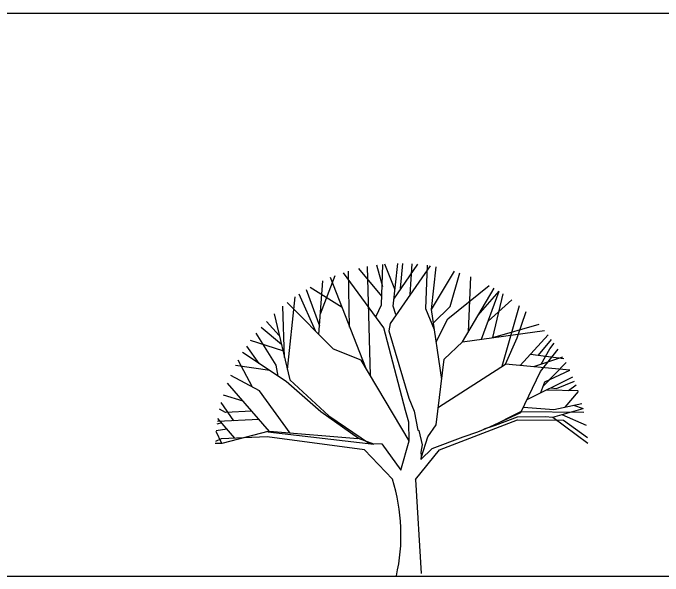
# Model space of a CAD drawing. Header units: millimetres. Extents: x -10794 to 121495, y 177957 to 264658.
# Drawn here: x 8395 to 26316, y 231362 to 246877 of the extents above; entities that cross this region are included whole.
import ezdxf

# ---------------------------------------------------------------- set-up
doc = ezdxf.new("R2010")
doc.units = ezdxf.units.MM
doc.layers.add('www.cad-blocks.net', color=7, linetype='Continuous')

# ---------------------------------------------------------------- blocks, each defined once
blk = doc.blocks.new('A$C3B910CF8')
for p, q in [((4903, 7440), (5033, 8612)), ((5111, 7927), (5168, 8613)), ((5371, 7756), (5425, 8604)), ((4592, 7709), (3955, 8476)), ((4281, 5524), (4199, 8527)), ((4616, 7972), (4451, 8567)), ((4584, 7475), (4623, 8587)), ((4954, 7904), (4673, 8592)), ((5922, 8552), (4819, 6960)), ((4923, 7626), (5584, 8593)), ((5803, 7361), (5847, 8563)), ((5962, 7343), (6092, 8523)), ((2898, 7223), (3309, 8278)), ((4647, 6842), (3536, 8358)), ((3700, 6856), (3669, 8400)), ((5962, 7343), (6595, 8400)), ((6479, 7428), (6739, 8355)), ((6979, 6733), (7043, 8244)), ((2858, 6657), (2962, 8131)), ((4155, 5735), (3180, 8227)), ((2508, 7891), (2875, 6897)), ((3495, 7397), (2618, 7955)), ((6408, 7085), (7549, 8009)), ((6812, 6452), (7691, 7931)), ((2762, 6753), (2313, 7769)), ((7252, 7191), (7831, 7847)), ((7339, 6526), (7825, 7851)), ((7652, 6570), (7939, 7779)), ((3261, 6251), (1985, 7535)), ((1990, 5692), (2202, 7694)), ((7520, 7019), (8178, 7613)), ((1909, 6025), (1862, 7436)), ((4432, 7157), (4584, 7475)), ((4978, 7211), (4903, 7440)), ((6044, 6781), (5803, 7361)), ((6015, 6978), (6479, 7428)), ((7914, 5785), (8383, 7454)), ((1620, 7223), (2058, 5408)), ((6242, 5415), (5962, 7343)), ((8324, 6568), (8571, 7293)), ((1765, 6625), (1409, 7013)), ((6091, 6453), (6408, 7085)), ((1824, 6380), (1261, 6851)), ((5241, 4558), (4647, 6842)), ((4819, 6960), (4787, 6755)), ((7652, 6570), (8926, 6940)), ((1677, 5808), (1131, 6696)), ((4787, 6755), (5338, 4904)), ((6812, 6452), (9075, 6770)), ((8408, 5804), (9174, 6648)), ((1866, 6205), (973, 6488)), ((6308, 5976), (6812, 6452)), ((8002, 5841), (8324, 6568)), ((8907, 6083), (9270, 6522)), ((1213, 5855), (866, 6335)), ((9220, 6265), (9347, 6414)), ((1958, 5364), (753, 6158)), ((4026, 5952), (3261, 6251)), ((8686, 6110), (9608, 5998)), ((8968, 5634), (9454, 6254)), ((8989, 5838), (9220, 6265)), ((1029, 5206), (631, 5948)), ((5350, 3727), (4026, 5952)), ((6094, 4167), (6308, 5976)), ((8785, 5769), (9584, 6040)), ((1508, 5660), (555, 5804)), ((1733, 5510), (1677, 5808)), ((6151, 4651), (8002, 5841)), ((9775, 5677), (8002, 5841)), ((9049, 5243), (9673, 5880)), ((8423, 4503), (8968, 5634)), ((9090, 5352), (9775, 5677)), ((1222, 5102), (426, 5530)), ((2058, 5408), (3128, 4415)), ((8598, 4866), (9858, 5492)), ((1491, 3984), (337, 5313)), ((2907, 4528), (1958, 5364)), ((8980, 5056), (9090, 5352)), ((9408, 5169), (9907, 5373)), ((9739, 5116), (9947, 5270)), ((2069, 3936), (1222, 5102)), ((9133, 5132), (10003, 5110)), ((9248, 5187), (9408, 5169)), ((9643, 4653), (10013, 5081)), ((768, 4817), (224, 4985)), ((5338, 4904), (5479, 4543)), ((515, 4277), (166, 4783)), ((9334, 4589), (10109, 4753)), ((9873, 4710), (10141, 4618)), ((284, 4504), (120, 4594)), ((1006, 4542), (284, 4504)), ((3952, 3786), (2907, 4528)), ((5338, 4243), (5241, 4558)), ((5479, 4543), (5584, 4015)), ((7565, 4105), (8420, 4532)), ((7570, 4107), (8423, 4503)), ((8420, 4532), (10164, 4515)), ((8498, 4657), (9334, 4589)), ((9302, 4380), (10142, 4617)), ((1209, 4309), (57, 4256)), ((540, 3794), (71, 4345)), ((3128, 4415), (4255, 3648)), ((7723, 4156), (8330, 4384)), ((8330, 4384), (9091, 4392)), ((9091, 4392), (9302, 4380)), ((9302, 4380), (10267, 3662)), ((9553, 4450), (10225, 4157)), ((180, 4224), (46, 4183)), ((5350, 3727), (5338, 4243)), ((5864, 3837), (6094, 4167)), ((6186, 3476), (8330, 4300)), ((7417, 4058), (7723, 4156)), ((8330, 4300), (9604, 4290)), ((9604, 4290), (10259, 3815)), ((184, 3652), (22, 3984)), ((322, 4050), (24, 4000)), ((1488, 3987), (184, 3652)), ((1449, 3977), (4367, 3635)), ((3926, 3784), (1491, 3984)), ((5584, 4015), (5610, 4013)), ((5610, 4013), (5702, 3619)), ((6836, 3832), (7242, 3973)), ((7242, 3973), (7570, 4107)), ((165, 3777), (2, 3706)), ((1432, 3835), (165, 3777)), ((4118, 3474), (1432, 3835)), ((4367, 3635), (3952, 3786)), ((5683, 3280), (5864, 3837)), ((5975, 3511), (6836, 3832)), ((184, 3652), (0, 3651)), ((4255, 3648), (4596, 3644)), ((4596, 3644), (5114, 2921)), ((5114, 2921), (5350, 3727)), ((5702, 3619), (5670, 3413)), ((4887, 2667), (4118, 3474)), ((5524, 2662), (6186, 3476)), ((5663, 3211), (5975, 3511)), ((5670, 3413), (5679, 3313)), ((5679, 3313), (5663, 3211)), ((5524, 2662), (5675, 68))]:
    blk.add_line(p, q)
blk.add_arc((-36, 1137), 5156, 347.2613, 17.2673)
blk = doc.blocks.new('FORMAT')
at = {"layer": 'www.cad-blocks.net', "color": 155, "true_color": 0x546d8e}
for p, q in [((-3336, 246877), (121495, 246877)), ((-3336, 231362), (121495, 231362))]:
    blk.add_line(p, q, dxfattribs=at)

msp = doc.modelspace()

# ---------------------------------------------------------------- block references
msp.add_blockref('A$C3B910CF8', (13972, 231362))
at = {"layer": 'www.cad-blocks.net'}
msp.add_blockref('FORMAT', (0, 0), dxfattribs=at)

doc.saveas('drawing.dxf')
